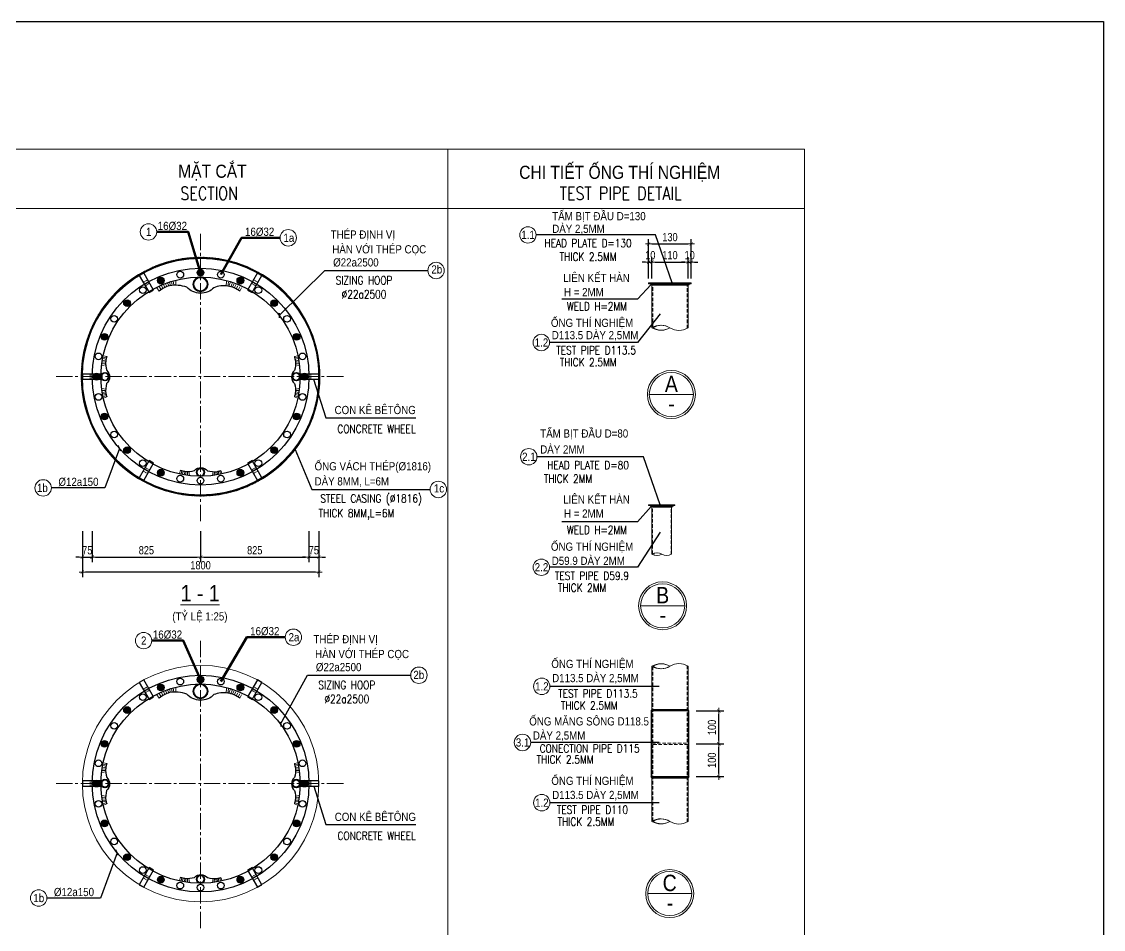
# Model space of a CAD drawing. Header units: millimetres. Extents: x -2123450 to -961021, y -260876 to 649159.
# Drawn here: x -1621413 to -1571995, y 365548 to 407010 of the extents above; entities that cross this region are included whole.
import ezdxf
from ezdxf.enums import TextEntityAlignment as Align

# ---------------------------------------------------------------- set-up
doc = ezdxf.new("R2010")
doc.units = ezdxf.units.MM
doc.header["$LTSCALE"] = 1000
doc.header["$MEASUREMENT"] = 0
doc.header["$PDMODE"] = 66
for name, pattern in [('CENTER2', [1.125, 0.75, -0.125, 0.125, -0.125]), ('HIDDEN', [0.375, 0.25, -0.125]), ('HIDDEN2', [4.7625, 3.175, -1.5875])]:
    doc.linetypes.add(name, pattern=pattern)
doc.layers.get('0').update_dxf_attribs({"linetype": 'CONTINUOUS'})
doc.layers.get('DEFPOINTS').update_dxf_attribs({"linetype": 'CONTINUOUS'})
for name, color, linetype in [('03BORER', 3, 'CONTINUOUS'), ('05STEEL', 4, 'CONTINUOUS'), ('TEXT', 7, 'CONTINUOUS')]:
    doc.layers.add(name, color=color, linetype=linetype)
for name, color, linetype, lineweight in [('NDC_S_AXIS', 5, 'CENTER2', 15), ('NDC_S_BREAK-LINE', 1, 'CONTINUOUS', 15), ('NDC_S_CONTINUOUS', 3, 'CONTINUOUS', 20), ('NDC_S_DIM', 1, 'CONTINUOUS', 9), ('NDC_S_FOUNDATION NAME', 7, 'CONTINUOUS', 20), ('NDC_S_HATCH MATERIAL', 8, 'CONTINUOUS', 13), ('NDC_S_HIDDEN', 9, 'HIDDEN2', 20), ('NDC_S_LEADER', 1, 'CONTINUOUS', 9), ('NDC_S_REBAR', 4, 'CONTINUOUS', 35), ('NDC_S_REBAR NO.', 7, 'CONTINUOUS', 20), ('NDC_S_REBAR NO. BOX', 1, 'CONTINUOUS', 9), ('NDC_S_REBAR SECTION', 6, 'CONTINUOUS', 25), ('NDC_S_STIRRUP', 2, 'CONTINUOUS', 25), ('NDC_S_VN TITLE', 6, 'CONTINUOUS', 9)]:
    doc.layers.add(name, color=color, linetype=linetype, lineweight=lineweight)
doc.styles.add('NDC_ARIAL', font='arial.ttf', dxfattribs={"width": 0.8})
doc.styles.get("Standard").update_dxf_attribs({"font": 'romans.shx', "bigfont": 'vns.shx'})
doc.dimstyles.new('NDC_1-100', dxfattribs={"dimscale": 100, "dimtxt": 2.2, "dimasz": 1, "dimexe": 1.5, "dimexo": 2, "dimgap": 0.8, "dimtad": 1, "dimdec": 0, "dimdsep": 46, "dimtxsty": 'NDC_ARIAL', "dimblk": 'DIMMARK', "dimcen": 49999.938995, "dimdle": 1.5, "dimclrd": 1, "dimclre": 1, "dimclrt": 3, "dimadec": 0, "dimazin": 0, "dimtfac": 1, "dimtdec": 0, "dimtix": 1, "dimtmove": 2, "dimatfit": 3, "dimfxl": 1, "dimarcsym": 0})
doc.dimstyles.new('NDC_1-150(10)', dxfattribs={"dimscale": 150, "dimtxt": 2.5, "dimasz": 1, "dimexe": 1.5, "dimexo": 0, "dimgap": 0.8, "dimtad": 1, "dimdec": 0, "dimlfac": 0.066667, "dimdsep": 46, "dimtxsty": 'NDC_ARIAL', "dimblk": 'DIMMARK', "dimcen": 49999.938995, "dimdle": 1.5, "dimclrd": 1, "dimclre": 1, "dimclrt": 3, "dimadec": 0, "dimazin": 0, "dimtfac": 1, "dimtdec": 0, "dimtix": 1, "dimtmove": 2, "dimatfit": 3, "dimfxl": 1, "dimarcsym": 0})
doc.dimstyles.new('NDC_1-150(25)', dxfattribs={"dimscale": 150, "dimtxt": 2.5, "dimasz": 1, "dimexe": 1.5, "dimexo": 0, "dimgap": 0.8, "dimtad": 1, "dimdec": 0, "dimlfac": 0.166667, "dimdsep": 46, "dimtxsty": 'NDC_ARIAL', "dimblk": 'DIMMARK', "dimcen": 49999.938995, "dimdle": 1.5, "dimclrd": 1, "dimclre": 1, "dimclrt": 3, "dimadec": 0, "dimazin": 0, "dimtfac": 1, "dimtdec": 0, "dimtix": 1, "dimtmove": 2, "dimatfit": 3, "dimfxl": 1, "dimarcsym": 0})

# ---------------------------------------------------------------- blocks, each defined once
blk = doc.blocks.new('*U155')
at = {"layer": 'NDC_S_CONTINUOUS'}
blk.add_circle((0, 0), 5400, dxfattribs=at)
at = {"layer": 'NDC_S_STIRRUP'}
for radius in [4950, 4550]:
    blk.add_circle((0, 0), radius, dxfattribs=at)
blk = doc.blocks.new('DIMMARK')
at = {"layer": 'NDC_S_DIM', "color": 1}
blk.add_line((-1.5, 0), (1, 0), dxfattribs=at)
at = {"layer": 'NDC_S_DIM', "color": 2, "const_width": 0.15}
blk.add_lwpolyline([(-0.5, -0.5), (0.5, 0.5)], dxfattribs=at)
blk = doc.blocks.new('*D1463')
at = {"layer": 'DEFPOINTS', "color": 0, "transparency": 16777216}
for p in [(-1618639, 383735), (-1607839, 383735), (-1618639, 381865)]:
    blk.add_point(p, dxfattribs=at)
at = {"layer": 'NDC_S_DIM', "color": 1, "lineweight": -2, "transparency": 16777216}
for p, q in [((-1618639, 383735), (-1618639, 381640)), ((-1607839, 383735), (-1607839, 381640)), ((-1607989, 381865), (-1618489, 381865))]:
    blk.add_line(p, q, dxfattribs=at)
at = {"layer": 'NDC_S_DIM', "color": 1, "lineweight": -2, "transparency": 16777216, "xscale": 150, "yscale": 150, "zscale": 150, "rotation": 180}
blk.add_blockref('DIMMARK', (-1618639, 381865), dxfattribs=at)
at = {"layer": 'NDC_S_DIM', "color": 1, "lineweight": -2, "transparency": 16777216, "xscale": 150, "yscale": 150, "zscale": 150}
blk.add_blockref('DIMMARK', (-1607839, 381865), dxfattribs=at)
at = {"layer": 'NDC_S_DIM', "color": 3, "transparency": 16777216, "insert": (-1613239, 382176), "char_height": 375, "attachment_point": 5, "style": 'NDC_ARIAL'}
blk.add_mtext('1800', dxfattribs=at)
blk = doc.blocks.new('*D1464')
at = {"layer": 'DEFPOINTS', "color": 0, "transparency": 16777216}
for p in [(-1618639, 383735), (-1618189, 383735), (-1618189, 382551)]:
    blk.add_point(p, dxfattribs=at)
at = {"layer": 'NDC_S_DIM', "color": 1, "lineweight": -2, "transparency": 16777216}
for p, q in [((-1618639, 383735), (-1618639, 382326)), ((-1618189, 383735), (-1618189, 382326)), ((-1618789, 382551), (-1618939, 382551)), ((-1618639, 382551), (-1618189, 382551)), ((-1618039, 382551), (-1617889, 382551))]:
    blk.add_line(p, q, dxfattribs=at)
at = {"layer": 'NDC_S_DIM', "color": 1, "lineweight": -2, "transparency": 16777216, "xscale": 150, "yscale": 150, "zscale": 150}
blk.add_blockref('DIMMARK', (-1618639, 382551), dxfattribs=at)
at = {"layer": 'NDC_S_DIM', "color": 1, "lineweight": -2, "transparency": 16777216, "xscale": 150, "yscale": 150, "zscale": 150, "rotation": 180}
blk.add_blockref('DIMMARK', (-1618189, 382551), dxfattribs=at)
at = {"layer": 'NDC_S_DIM', "color": 3, "transparency": 16777216, "insert": (-1618414, 382862), "char_height": 375, "attachment_point": 5, "style": 'NDC_ARIAL'}
blk.add_mtext('75', dxfattribs=at)
blk = doc.blocks.new('*D1465')
at = {"layer": 'DEFPOINTS', "color": 0, "transparency": 16777216}
for p in [(-1618189, 383735), (-1613239, 383735), (-1613239, 382551)]:
    blk.add_point(p, dxfattribs=at)
at = {"layer": 'NDC_S_DIM', "color": 1, "lineweight": -2, "transparency": 16777216}
for p, q in [((-1618189, 383735), (-1618189, 382326)), ((-1613239, 383735), (-1613239, 382326)), ((-1618039, 382551), (-1613389, 382551))]:
    blk.add_line(p, q, dxfattribs=at)
at = {"layer": 'NDC_S_DIM', "color": 1, "lineweight": -2, "transparency": 16777216, "xscale": 150, "yscale": 150, "zscale": 150, "rotation": 180}
blk.add_blockref('DIMMARK', (-1618189, 382551), dxfattribs=at)
at = {"layer": 'NDC_S_DIM', "color": 1, "lineweight": -2, "transparency": 16777216, "xscale": 150, "yscale": 150, "zscale": 150}
blk.add_blockref('DIMMARK', (-1613239, 382551), dxfattribs=at)
at = {"layer": 'NDC_S_DIM', "color": 3, "transparency": 16777216, "insert": (-1615714, 382863), "char_height": 375, "attachment_point": 5, "style": 'NDC_ARIAL'}
blk.add_mtext('825', dxfattribs=at)
blk = doc.blocks.new('*D1466')
at = {"layer": 'DEFPOINTS', "color": 0, "transparency": 16777216}
for p in [(-1613239, 383735), (-1608289, 383735), (-1608289, 382551)]:
    blk.add_point(p, dxfattribs=at)
at = {"layer": 'NDC_S_DIM', "color": 1, "lineweight": -2, "transparency": 16777216}
for p, q in [((-1613239, 383735), (-1613239, 382326)), ((-1608289, 383735), (-1608289, 382326)), ((-1613089, 382551), (-1608439, 382551))]:
    blk.add_line(p, q, dxfattribs=at)
at = {"layer": 'NDC_S_DIM', "color": 1, "lineweight": -2, "transparency": 16777216, "xscale": 150, "yscale": 150, "zscale": 150, "rotation": 180}
blk.add_blockref('DIMMARK', (-1613239, 382551), dxfattribs=at)
at = {"layer": 'NDC_S_DIM', "color": 1, "lineweight": -2, "transparency": 16777216, "xscale": 150, "yscale": 150, "zscale": 150}
blk.add_blockref('DIMMARK', (-1608289, 382551), dxfattribs=at)
at = {"layer": 'NDC_S_DIM', "color": 3, "transparency": 16777216, "insert": (-1610764, 382863), "char_height": 375, "attachment_point": 5, "style": 'NDC_ARIAL'}
blk.add_mtext('825', dxfattribs=at)
blk = doc.blocks.new('*D1467')
at = {"layer": 'DEFPOINTS', "color": 0, "transparency": 16777216}
for p in [(-1608289, 383735), (-1607839, 383735), (-1607839, 382551)]:
    blk.add_point(p, dxfattribs=at)
at = {"layer": 'NDC_S_DIM', "color": 1, "lineweight": -2, "transparency": 16777216}
for p, q in [((-1608289, 383735), (-1608289, 382326)), ((-1607839, 383735), (-1607839, 382326)), ((-1608439, 382551), (-1608589, 382551)), ((-1608289, 382551), (-1607839, 382551)), ((-1607689, 382551), (-1607539, 382551))]:
    blk.add_line(p, q, dxfattribs=at)
at = {"layer": 'NDC_S_DIM', "color": 1, "lineweight": -2, "transparency": 16777216, "xscale": 150, "yscale": 150, "zscale": 150}
blk.add_blockref('DIMMARK', (-1608289, 382551), dxfattribs=at)
at = {"layer": 'NDC_S_DIM', "color": 1, "lineweight": -2, "transparency": 16777216, "xscale": 150, "yscale": 150, "zscale": 150, "rotation": 180}
blk.add_blockref('DIMMARK', (-1607839, 382551), dxfattribs=at)
at = {"layer": 'NDC_S_DIM', "color": 3, "transparency": 16777216, "insert": (-1608064, 382862), "char_height": 375, "attachment_point": 5, "style": 'NDC_ARIAL'}
blk.add_mtext('75', dxfattribs=at)
blk = doc.blocks.new('MC7')
at = {"layer": '03BORER'}
blk.add_lwpolyline([(-277807, 378710), (-275557, 378710), (-275557, 379310), (-277807, 379310)], close=True, dxfattribs=at)
at = {"layer": 'NDC_S_HATCH MATERIAL', "linetype": 'HIDDEN', "ltscale": 0.5}
for p, q in [((-276907, 378710), (-276907, 379310)), ((-276457, 378710), (-276457, 379310))]:
    blk.add_line(p, q, dxfattribs=at)
blk = doc.blocks.new('*U122')
at = {"layer": 'NDC_S_DIM', "xscale": 0.4, "yscale": 0.4, "zscale": 0.4}
blk.add_blockref('MC7', (110673, -151604), dxfattribs=at)
blk = doc.blocks.new('*U1417')
at = {"color": 0, "linetype": 'ByBlock', "lineweight": -2, "transparency": 16777216}
blk.add_blockref('*U122', (0, 0), dxfattribs=at)
blk = doc.blocks.new('*U1418')
at = {"layer": '03BORER', "color": 0, "linetype": 'ByBlock', "lineweight": -2, "transparency": 16777216}
for p, rotation in [((-1445695, 395081), 299.9999999999999), ((-1440745, 395081), 240), ((-1438270, 390794), 180), ((-1445695, 386507), 59.99999999999999), ((-1440745, 386507), 120)]:
    blk.add_blockref('*U1417', p, dxfattribs=dict(at, rotation=rotation))
blk.add_blockref('*U1417', (-1448170, 390794), dxfattribs=at)
blk = doc.blocks.new('*U1413')
at = {"color": 0, "linetype": 'ByBlock', "lineweight": -2, "transparency": 16777216}
blk.add_blockref('*U122', (0, 0), dxfattribs=at)
blk = doc.blocks.new('*U1414')
at = {"layer": '03BORER', "color": 0, "linetype": 'ByBlock', "lineweight": -2, "transparency": 16777216}
for p, rotation in [((-1445695, 376493), 299.9999999999999), ((-1440745, 376493), 239.9999999999999), ((-1438270, 372206), 180), ((-1445695, 367919), 59.99999999999999), ((-1440745, 367919), 120)]:
    blk.add_blockref('*U1413', p, dxfattribs=dict(at, rotation=rotation))
blk.add_blockref('*U1413', (-1448170, 372206), dxfattribs=at)
blk = doc.blocks.new('*U129')
at = {"layer": 'NDC_S_REBAR SECTION'}
blk.add_circle((0, 0), 153, dxfattribs=at)
blk = doc.blocks.new('*U1415')
at = {"color": 0, "linetype": 'ByBlock', "lineweight": -2, "transparency": 16777216, "rotation": 89.9999999999999}
blk.add_blockref('*U129', (0, 0), dxfattribs=at)
blk = doc.blocks.new('*U1416')
at = {"layer": '03BORER', "color": 0, "linetype": 'ByBlock', "lineweight": -2, "transparency": 16777216}
blk.add_blockref('*U1415', (-1443220, 376956), dxfattribs=at)
for p, rotation in [((-1445038, 376594), 22.5), ((-1444147, 376865), 11.25000000000001), ((-1442293, 376865), 348.75), ((-1441402, 376594), 337.4999999999999), ((-1445859, 376155), 33.75), ((-1440581, 376155), 326.25), ((-1446579, 375565), 45.00000000000001), ((-1439861, 375565), 315), ((-1447169, 374845), 56.25000000000001), ((-1439270, 374845), 303.75), ((-1447608, 374024), 67.5), ((-1438831, 374024), 292.4999999999999), ((-1447879, 373133), 78.74999999999999), ((-1438561, 373133), 281.25), ((-1447970, 372206), 90), ((-1438470, 372206), 270), ((-1447879, 371279), 101.25), ((-1438561, 371279), 258.75), ((-1447608, 370388), 112.5), ((-1438831, 370388), 247.5), ((-1447169, 369567), 123.75), ((-1439270, 369567), 236.2499999999999), ((-1446579, 368847), 135), ((-1439861, 368847), 225), ((-1445859, 368256), 146.25), ((-1440581, 368256), 213.75), ((-1445038, 367817), 157.5), ((-1444147, 367547), 168.75), ((-1442293, 367547), 191.25), ((-1441402, 367817), 202.4999999999999), ((-1443220, 367456), 180)]:
    blk.add_blockref('*U1415', p, dxfattribs=dict(at, rotation=rotation))
blk = doc.blocks.new('21231')
at = {"layer": 'NDC_S_REBAR SECTION'}
h = blk.add_hatch(color=256, dxfattribs=at)
h.dxf.hatch_style = 1
edge = h.paths.add_edge_path()
edge.add_arc((-522, -406), 153, 0, 360)
blk.add_circle((-522, -406), 153, dxfattribs=at)
blk = doc.blocks.new('*U128')
at = {"color": 1}
blk.add_blockref('21231', (522, 406), dxfattribs=at)
blk = doc.blocks.new('*U1411')
at = {"color": 0, "linetype": 'ByBlock', "lineweight": -2, "transparency": 16777216, "rotation": 180}
blk.add_blockref('*U128', (0, 0), dxfattribs=at)
blk = doc.blocks.new('*U1412')
at = {"layer": '03BORER', "color": 0, "linetype": 'ByBlock', "lineweight": -2, "transparency": 16777216}
blk.add_blockref('*U1411', (-1443220, 376956), dxfattribs=at)
for p, rotation in [((-1445038, 376594), 22.5), ((-1441402, 376594), 337.4999999999999), ((-1446579, 375565), 45.00000000000001), ((-1439861, 375565), 315), ((-1447608, 374024), 67.5), ((-1438831, 374024), 292.4999999999999), ((-1447970, 372206), 90), ((-1438470, 372206), 270), ((-1447608, 370388), 112.5), ((-1438831, 370388), 247.5), ((-1446579, 368847), 135), ((-1439861, 368847), 225), ((-1445038, 367817), 157.5), ((-1441402, 367817), 202.4999999999999), ((-1443220, 367456), 180)]:
    blk.add_blockref('*U1411', p, dxfattribs=dict(at, rotation=rotation))
blk = doc.blocks.new('*U1406')
at = {"color": 0, "linetype": 'ByBlock', "lineweight": -2, "transparency": 16777216, "rotation": 89.9999999999999}
blk.add_blockref('*U129', (0, 0), dxfattribs=at)
blk = doc.blocks.new('*U1407')
at = {"layer": '03BORER', "color": 0, "linetype": 'ByBlock', "lineweight": -2, "transparency": 16777216}
blk.add_blockref('*U1406', (-1443220, 376956), dxfattribs=at)
for p, rotation in [((-1445038, 376594), 22.5), ((-1444147, 376865), 11.25000000000001), ((-1442293, 376865), 348.75), ((-1441402, 376594), 337.4999999999999), ((-1445859, 376155), 33.75), ((-1440581, 376155), 326.25), ((-1446579, 375565), 45.00000000000001), ((-1439861, 375565), 315), ((-1447169, 374845), 56.25000000000001), ((-1439270, 374845), 303.75), ((-1447608, 374024), 67.5), ((-1438831, 374024), 292.4999999999999), ((-1447879, 373133), 78.74999999999999), ((-1438561, 373133), 281.25), ((-1447970, 372206), 90), ((-1438470, 372206), 270), ((-1447879, 371279), 101.25), ((-1438561, 371279), 258.75), ((-1447608, 370388), 112.5), ((-1438831, 370388), 247.5), ((-1447169, 369567), 123.75), ((-1439270, 369567), 236.2499999999999), ((-1446579, 368847), 135), ((-1439861, 368847), 225), ((-1445859, 368256), 146.25), ((-1440581, 368256), 213.75), ((-1445038, 367817), 157.5), ((-1444147, 367547), 168.75), ((-1442293, 367547), 191.25), ((-1441402, 367817), 202.4999999999999), ((-1443220, 367456), 180)]:
    blk.add_blockref('*U1406', p, dxfattribs=dict(at, rotation=rotation))
blk = doc.blocks.new('*U1404')
at = {"color": 0, "linetype": 'ByBlock', "lineweight": -2, "transparency": 16777216, "rotation": 180}
blk.add_blockref('*U128', (0, 0), dxfattribs=at)
blk = doc.blocks.new('*U1405')
at = {"layer": '03BORER', "color": 0, "linetype": 'ByBlock', "lineweight": -2, "transparency": 16777216}
blk.add_blockref('*U1404', (-1443220, 376956), dxfattribs=at)
for p, rotation in [((-1445038, 376594), 22.5), ((-1441402, 376594), 337.4999999999999), ((-1446579, 375565), 45.00000000000001), ((-1439861, 375565), 315), ((-1447608, 374024), 67.5), ((-1438831, 374024), 292.4999999999999), ((-1447970, 372206), 90), ((-1438470, 372206), 270), ((-1447608, 370388), 112.5), ((-1438831, 370388), 247.5), ((-1446579, 368847), 135), ((-1439861, 368847), 225), ((-1445038, 367817), 157.5), ((-1441402, 367817), 202.4999999999999), ((-1443220, 367456), 180)]:
    blk.add_blockref('*U1404', p, dxfattribs=dict(at, rotation=rotation))
blk = doc.blocks.new('ưeqwewe')
at = {"layer": '05STEEL', "color": 4}
blk.add_lwpolyline([(-1487886, 328815, 0.123663), (-1487656, 329371, 0.128024), (-1487741, 330000, -0.427682), (-1487741, 331236, 0.132008), (-1487681, 332031, 0.107548), (-1487939, 332493, 0.020618)], format="xyb", dxfattribs=at)
at = {"layer": 'NDC_S_HATCH MATERIAL'}
for p, q in [((-1487939, 332493), (-1487786, 332607)), ((-1487876, 332415), (-1487730, 332504)), ((-1487819, 332333), (-1487678, 332403)), ((-1487769, 332246), (-1487633, 332308)), ((-1487726, 332154), (-1487593, 332217)), ((-1487693, 332068), (-1487554, 332124)), ((-1487674, 331991), (-1487518, 332029)), ((-1487664, 331916), (-1487489, 331949)), ((-1487657, 331833), (-1487462, 331869)), ((-1487654, 331745), (-1487426, 331751)), ((-1487710, 329148), (-1487564, 329088)), ((-1487685, 329232), (-1487531, 329173)), ((-1487665, 329316), (-1487499, 329257)), ((-1487656, 329371), (-1487472, 329337)), ((-1487650, 329436), (-1487444, 329424)), ((-1487886, 328815), (-1487729, 328733)), ((-1487831, 328896), (-1487683, 328823)), ((-1487784, 328977), (-1487641, 328910)), ((-1487741, 329068), (-1487599, 329006))]:
    blk.add_line(p, q, dxfattribs=at)
at = {"layer": 'NDC_S_REBAR'}
for radius in [330, 315]:
    blk.add_circle((-1487594, 330618), radius, dxfattribs=at)
blk = doc.blocks.new('HAN DAI')
at = {"layer": '05STEEL', "color": 4}
blk.add_lwpolyline([(-307567, 288279, 0.02201), (-307612, 288076, 0.102878), (-307569, 287644, -0.455013), (-307575, 287047, 0.096416), (-307610, 286589, -0.01258), (-307567, 286440, 0.020618)], format="xyb", dxfattribs=at)
at = {"layer": 'NDC_S_HATCH MATERIAL'}
for p, q in [((-307612, 288073), (-307762, 288110)), ((-307597, 288152), (-307747, 288189)), ((-307583, 288217), (-307732, 288254)), ((-307567, 288279), (-307718, 288316)), ((-307616, 287903), (-307800, 287868)), ((-307618, 287953), (-307788, 287955)), ((-307617, 288015), (-307775, 288042)), ((-307616, 286791), (-307797, 286822)), ((-307618, 286730), (-307784, 286735)), ((-307616, 286670), (-307768, 286643)), ((-307612, 286608), (-307759, 286591)), ((-307598, 286552), (-307745, 286521)), ((-307579, 286488), (-307730, 286453)), ((-307567, 286440), (-307710, 286372))]:
    blk.add_line(p, q, dxfattribs=at)
blk = doc.blocks.new('qưeqeqew')
at = {"layer": 'NDC_S_REBAR'}
for radius in [180, 168]:
    blk.add_circle((180, 0), radius, dxfattribs=at)
at = {"layer": 'NDC_S_DIM'}
blk.add_blockref('HAN DAI', (307832, -287360), dxfattribs=at)
blk = doc.blocks.new('*U1561')
at = {"layer": 'NDC_S_HATCH MATERIAL'}
blk.add_line((0, 42), (0, -42), dxfattribs=at)
blk = doc.blocks.new('*U1562')
at = {"layer": 'NDC_S_HATCH MATERIAL', "color": 0, "linetype": 'ByBlock', "lineweight": -2, "transparency": 16777216}
for p in [(0, 0), (40, 0), (80, 0), (120, 0), (160, 0), (200, 0), (240, 0), (280, 0), (320, 0), (360, 0), (400, 0), (440, 0), (480, 0), (520, 0), (560, 0), (600, 0), (640, 0), (680, 0), (720, 0), (760, 0), (800, 0), (840, 0), (880, 0), (920, 0), (960, 0), (1000, 0), (1040, 0), (1080, 0), (1120, 0), (1160, 0), (1200, 0), (1240, 0), (1280, 0), (1320, 0), (1360, 0), (1400, 0), (1440, 0), (1480, 0)]:
    blk.add_blockref('*U1561', p, dxfattribs=at)
blk = doc.blocks.new('*D1577')
at = {"layer": 'DEFPOINTS', "color": 0, "transparency": 16777216}
for p in [(-1592619, 396030), (-1592769, 395282), (-1592619, 395282)]:
    blk.add_point(p, dxfattribs=at)
at = {"layer": 'NDC_S_DIM', "color": 1, "lineweight": -2, "transparency": 16777216}
for p, q in [((-1592919, 396030), (-1593069, 396030)), ((-1592769, 395282), (-1592769, 396255)), ((-1592769, 396030), (-1592619, 396030)), ((-1592619, 395282), (-1592619, 396255)), ((-1592469, 396030), (-1592319, 396030))]:
    blk.add_line(p, q, dxfattribs=at)
at = {"layer": 'NDC_S_DIM', "color": 1, "lineweight": -2, "transparency": 16777216, "xscale": 150, "yscale": 150, "zscale": 150}
blk.add_blockref('DIMMARK', (-1592769, 396030), dxfattribs=at)
at = {"layer": 'NDC_S_DIM', "color": 1, "lineweight": -2, "transparency": 16777216, "xscale": 150, "yscale": 150, "zscale": 150, "rotation": 180}
blk.add_blockref('DIMMARK', (-1592619, 396030), dxfattribs=at)
at = {"layer": 'NDC_S_DIM', "color": 3, "transparency": 16777216, "insert": (-1592694, 396341), "char_height": 375, "attachment_point": 5, "style": 'NDC_ARIAL'}
blk.add_mtext('10', dxfattribs=at)
blk = doc.blocks.new('*D1578')
at = {"layer": 'DEFPOINTS', "color": 0, "transparency": 16777216}
for p in [(-1590969, 396030), (-1592619, 395282), (-1590969, 395282)]:
    blk.add_point(p, dxfattribs=at)
at = {"layer": 'NDC_S_DIM', "color": 1, "lineweight": -2, "transparency": 16777216}
for p, q in [((-1592619, 395282), (-1592619, 396255)), ((-1592469, 396030), (-1591119, 396030)), ((-1590969, 395282), (-1590969, 396255))]:
    blk.add_line(p, q, dxfattribs=at)
at = {"layer": 'NDC_S_DIM', "color": 1, "lineweight": -2, "transparency": 16777216, "xscale": 150, "yscale": 150, "zscale": 150, "rotation": 180}
blk.add_blockref('DIMMARK', (-1592619, 396030), dxfattribs=at)
at = {"layer": 'NDC_S_DIM', "color": 1, "lineweight": -2, "transparency": 16777216, "xscale": 150, "yscale": 150, "zscale": 150}
blk.add_blockref('DIMMARK', (-1590969, 396030), dxfattribs=at)
at = {"layer": 'NDC_S_DIM', "color": 3, "transparency": 16777216, "insert": (-1591794, 396341), "char_height": 375, "attachment_point": 5, "style": 'NDC_ARIAL'}
blk.add_mtext('110', dxfattribs=at)
blk = doc.blocks.new('*D1579')
at = {"layer": 'DEFPOINTS', "color": 0, "transparency": 16777216}
for p in [(-1590819, 396030), (-1590969, 395282), (-1590819, 395282)]:
    blk.add_point(p, dxfattribs=at)
at = {"layer": 'NDC_S_DIM', "color": 1, "lineweight": -2, "transparency": 16777216}
for p, q in [((-1591119, 396030), (-1591269, 396030)), ((-1590969, 395282), (-1590969, 396255)), ((-1590969, 396030), (-1590819, 396030)), ((-1590819, 395282), (-1590819, 396255)), ((-1590669, 396030), (-1590519, 396030))]:
    blk.add_line(p, q, dxfattribs=at)
at = {"layer": 'NDC_S_DIM', "color": 1, "lineweight": -2, "transparency": 16777216, "xscale": 150, "yscale": 150, "zscale": 150}
blk.add_blockref('DIMMARK', (-1590969, 396030), dxfattribs=at)
at = {"layer": 'NDC_S_DIM', "color": 1, "lineweight": -2, "transparency": 16777216, "xscale": 150, "yscale": 150, "zscale": 150, "rotation": 180}
blk.add_blockref('DIMMARK', (-1590819, 396030), dxfattribs=at)
at = {"layer": 'NDC_S_DIM', "color": 3, "transparency": 16777216, "insert": (-1590894, 396341), "char_height": 375, "attachment_point": 5, "style": 'NDC_ARIAL'}
blk.add_mtext('10', dxfattribs=at)
blk = doc.blocks.new('*D1580')
at = {"layer": 'DEFPOINTS', "color": 0, "transparency": 16777216}
for p in [(-1590819, 396854), (-1592769, 395282), (-1590819, 395282)]:
    blk.add_point(p, dxfattribs=at)
at = {"layer": 'NDC_S_DIM', "color": 1, "lineweight": -2, "transparency": 16777216}
for p, q in [((-1592769, 395282), (-1592769, 397079)), ((-1592619, 396854), (-1590969, 396854)), ((-1590819, 395282), (-1590819, 397079))]:
    blk.add_line(p, q, dxfattribs=at)
at = {"layer": 'NDC_S_DIM', "color": 1, "lineweight": -2, "transparency": 16777216, "xscale": 150, "yscale": 150, "zscale": 150, "rotation": 180}
blk.add_blockref('DIMMARK', (-1592769, 396854), dxfattribs=at)
at = {"layer": 'NDC_S_DIM', "color": 1, "lineweight": -2, "transparency": 16777216, "xscale": 150, "yscale": 150, "zscale": 150}
blk.add_blockref('DIMMARK', (-1590819, 396854), dxfattribs=at)
at = {"layer": 'NDC_S_DIM', "color": 3, "transparency": 16777216, "insert": (-1591794, 397166), "char_height": 375, "attachment_point": 5, "style": 'NDC_ARIAL'}
blk.add_mtext('130', dxfattribs=at)
blk = doc.blocks.new('*U1564')
at = {"layer": 'NDC_S_HATCH MATERIAL'}
blk.add_line((0, 42), (0, -42), dxfattribs=at)
blk = doc.blocks.new('*U1563')
at = {"layer": 'NDC_S_HATCH MATERIAL', "color": 0, "linetype": 'ByBlock', "lineweight": -2, "transparency": 16777216}
for p in [(0, 0), (40, 0), (80, 0), (120, 0), (160, 0), (200, 0), (240, 0), (280, 0), (320, 0), (360, 0), (400, 0), (440, 0), (480, 0), (520, 0), (560, 0), (600, 0), (640, 0), (680, 0), (720, 0), (760, 0), (800, 0)]:
    blk.add_blockref('*U1564', p, dxfattribs=at)
blk = doc.blocks.new('*U1566')
at = {"layer": 'NDC_S_HATCH MATERIAL'}
blk.add_line((0, 42), (0, -42), dxfattribs=at)
blk = doc.blocks.new('*U1565')
at = {"layer": 'NDC_S_HATCH MATERIAL', "color": 0, "linetype": 'ByBlock', "lineweight": -2, "transparency": 16777216}
for p in [(0, 0), (40, 0), (80, 0), (120, 0), (160, 0), (200, 0), (240, 0), (280, 0), (320, 0), (360, 0), (400, 0), (440, 0), (480, 0), (520, 0), (560, 0), (600, 0), (640, 0), (680, 0), (720, 0), (760, 0), (800, 0), (840, 0), (880, 0), (920, 0), (960, 0), (1000, 0), (1040, 0), (1080, 0), (1120, 0), (1160, 0), (1200, 0), (1240, 0), (1280, 0), (1320, 0), (1360, 0), (1400, 0), (1440, 0), (1480, 0)]:
    blk.add_blockref('*U1566', p, dxfattribs=at)
blk = doc.blocks.new('*U1568')
at = {"layer": 'NDC_S_HATCH MATERIAL'}
blk.add_line((0, 42), (0, -42), dxfattribs=at)
blk = doc.blocks.new('*U1567')
at = {"layer": 'NDC_S_HATCH MATERIAL', "color": 0, "linetype": 'ByBlock', "lineweight": -2, "transparency": 16777216}
for p in [(0, 0), (40, 0), (80, 0), (120, 0), (160, 0), (200, 0), (240, 0), (280, 0), (320, 0), (360, 0), (400, 0), (440, 0), (480, 0), (520, 0), (560, 0), (600, 0), (640, 0), (680, 0), (720, 0), (760, 0), (800, 0), (840, 0), (880, 0), (920, 0), (960, 0), (1000, 0), (1040, 0), (1080, 0), (1120, 0), (1160, 0), (1200, 0), (1240, 0), (1280, 0), (1320, 0), (1360, 0), (1400, 0), (1440, 0), (1480, 0)]:
    blk.add_blockref('*U1568', p, dxfattribs=at)
blk = doc.blocks.new('*D1581')
at = {"layer": 'DEFPOINTS', "color": 0, "transparency": 16777216}
for p in [(-1590604, 374023), (-1589563, 374023), (-1590604, 372523)]:
    blk.add_point(p, dxfattribs=at)
at = {"layer": 'NDC_S_DIM', "color": 1, "lineweight": -2, "transparency": 16777216}
for p, q in [((-1590604, 374023), (-1589338, 374023)), ((-1589563, 372673), (-1589563, 373873)), ((-1590604, 372523), (-1589338, 372523))]:
    blk.add_line(p, q, dxfattribs=at)
at = {"layer": 'NDC_S_DIM', "color": 1, "lineweight": -2, "transparency": 16777216, "xscale": 150, "yscale": 150, "zscale": 150}
for p, rotation in [((-1589563, 374023), 90), ((-1589563, 372523), 270)]:
    blk.add_blockref('DIMMARK', p, dxfattribs=dict(at, rotation=rotation))
at = {"layer": 'NDC_S_DIM', "color": 3, "transparency": 16777216, "insert": (-1589875, 373273), "char_height": 375, "attachment_point": 5, "rotation": 90, "style": 'NDC_ARIAL'}
blk.add_mtext('100', dxfattribs=at)
blk = doc.blocks.new('*D1582')
at = {"layer": 'DEFPOINTS', "color": 0, "transparency": 16777216}
for p in [(-1590604, 375523), (-1589563, 375523), (-1590604, 374023)]:
    blk.add_point(p, dxfattribs=at)
at = {"layer": 'NDC_S_DIM', "color": 1, "lineweight": -2, "transparency": 16777216}
for p, q in [((-1590604, 375523), (-1589338, 375523)), ((-1589563, 374173), (-1589563, 375373)), ((-1590604, 374023), (-1589338, 374023))]:
    blk.add_line(p, q, dxfattribs=at)
at = {"layer": 'NDC_S_DIM', "color": 1, "lineweight": -2, "transparency": 16777216, "xscale": 150, "yscale": 150, "zscale": 150}
for p, rotation in [((-1589563, 375523), 90), ((-1589563, 374023), 270)]:
    blk.add_blockref('DIMMARK', p, dxfattribs=dict(at, rotation=rotation))
at = {"layer": 'NDC_S_DIM', "color": 3, "transparency": 16777216, "insert": (-1589875, 374773), "char_height": 375, "attachment_point": 5, "rotation": 90, "style": 'NDC_ARIAL'}
blk.add_mtext('100', dxfattribs=at)

msp = doc.modelspace()

# ---------------------------------------------------------------- hatches: boundary and pattern name
at = {"layer": 'NDC_S_HATCH MATERIAL'}
h = msp.add_hatch(dxfattribs=at)
h.set_pattern_fill('ANSI31', color=256, scale=180)
h.set_pattern_definition([(45, (-161323.905, 39204.464), (-15.90990258, 15.90990258), [])])
edge = h.paths.add_edge_path(flags=17)
edge.add_arc((-1613239.05, 390793.77), 5400, 0, 360)
edge = h.paths.add_edge_path()
edge.add_arc((-1613239.05, 390793.77), 5454, 0, 360)
for points in [[(-1592619.38, 394980.61, -0.41421356), (-1592674.38, 395035.61), (-1592619.38, 395035.61)], [(-1590969.38, 394980.61), (-1590969.38, 395035.61), (-1590914.38, 395035.61, -0.41421356)], [(-1592619.38, 384848.06, -0.41421356), (-1592674.38, 384903.06), (-1592619.38, 384903.06)], [(-1591719.38, 384848.06), (-1591719.38, 384903.06), (-1591664.38, 384903.06, -0.41421356)], [(-1592619.38, 375560.24), (-1592619.38, 375522.74), (-1592656.88, 375522.74, -0.41421356)], [(-1590969.38, 375560.24), (-1590969.38, 375522.74), (-1590931.88, 375522.74, 0.41421356)], [(-1592619.38, 372485.24), (-1592619.38, 372522.74), (-1592656.88, 372522.74, 0.41421356)], [(-1590969.38, 372485.24), (-1590969.38, 372522.74), (-1590931.88, 372522.74, -0.41421356)]]:
    msp.add_hatch(color=256, dxfattribs=at).paths.add_polyline_path(points)

# ---------------------------------------------------------------- linework, layer by layer
at = {"layer": 'DEFPOINTS'}
msp.add_lwpolyline([(-1698145.34, 407010.05), (-1571995.34, 407010.05), (-1571995.34, 317910.05), (-1698145.34, 317910.05)], close=True, dxfattribs=at)
at = {"layer": 'NDC_S_AXIS'}
for p, q in [((-1613239.05, 384193.77), (-1613239.05, 397393.77)), ((-1619839.05, 390793.77), (-1606639.05, 390793.77)), ((-1613239.05, 365605.87), (-1613239.05, 378805.87)), ((-1619839.05, 372205.87), (-1606639.05, 372205.87))]:
    msp.add_line(p, q, dxfattribs=at)
at = {"layer": 'NDC_S_BREAK-LINE'}
for points in [[(-1590969.38, 393025.01, -0.28897964), (-1591795.26, 393025.01, 0.28597952), (-1592619.38, 393027.98, 0.57255311)], [(-1592619.38, 393027.98, 0.28237272), (-1591798.52, 393027.05, 0.28237272)], [(-1591795.26, 393025.01, 0.29182309), (-1592564.38, 393027.98)], [(-1592564.38, 393027.98, 0.28883724), (-1591798.52, 393027.05, 0.12984702)], [(-1591719.38, 382686.22, -0.28897964), (-1592169.86, 382686.22, 0.28597952), (-1592619.38, 382687.83, 0.57255311)], [(-1592619.38, 382687.83, 0.28237272), (-1592171.64, 382687.33, 0.28237272)], [(-1592169.86, 382686.22, 0.29182309), (-1592589.38, 382687.83)], [(-1592589.38, 382687.83, 0.28883724), (-1592171.64, 382687.33, 0.12984702)], [(-1590969.38, 377568.24, 0.28897964), (-1591795.26, 377568.24, -0.28597952), (-1592619.38, 377565.27, -0.57255311)], [(-1592619.38, 377565.27, -0.28237272), (-1591798.52, 377566.2, -0.28237272)], [(-1592564.38, 377565.27, -0.28883724), (-1591798.52, 377566.2, -0.12984702)], [(-1591795.26, 377568.24, -0.29182309), (-1592564.38, 377565.27)], [(-1590969.38, 370477.25, -0.28897964), (-1591795.26, 370477.25, 0.28597952), (-1592619.38, 370480.22, 0.57255311)], [(-1592619.38, 370480.22, 0.28237272), (-1591798.52, 370479.28, 0.28237272)], [(-1591795.26, 370477.25, 0.29182309), (-1592564.38, 370480.22)], [(-1592564.38, 370480.22, 0.28883724), (-1591798.52, 370479.28, 0.12984702)]]:
    msp.add_lwpolyline(points, format="xyb", dxfattribs=at)
at = {"layer": 'NDC_S_CONTINUOUS'}
for p, q in [((-1621816.35, 401191.34), (-1585648.12, 401191.34)), ((-1601948.56, 401191.34), (-1601948.56, 321248.39)), ((-1585648.12, 401191.34), (-1585648.12, 321683.91)), ((-1585648.12, 401191.34), (-1585648.12, 321248.39)), ((-1621816.35, 398470.55), (-1585648.12, 398470.55)), ((-1592619.38, 393027.98), (-1592619.38, 395035.61)), ((-1590969.38, 393025.01), (-1590969.38, 395035.61)), ((-1592619.38, 382687.83), (-1592619.38, 384903.06)), ((-1591719.38, 382686.22), (-1591719.38, 384903.06)), ((-1592619.38, 377565.27), (-1592619.38, 374060.24)), ((-1590969.38, 377568.24), (-1590969.38, 374060.24)), ((-1592619.38, 370480.22), (-1592619.38, 373985.24)), ((-1590969.38, 370477.25), (-1590969.38, 373985.24))]:
    msp.add_line(p, q, dxfattribs=at)
for points in [[(-1592769.38, 395073.11), (-1590819.38, 395073.11), (-1590819.38, 395035.61), (-1592769.38, 395035.61)], [(-1592769.38, 384933.06), (-1591569.38, 384933.06), (-1591569.38, 384903.06), (-1592769.38, 384903.06)], [(-1592619.38, 375522.74), (-1592656.88, 375522.74), (-1592656.88, 372522.74), (-1592619.38, 372522.74)], [(-1592619.38, 375522.74), (-1590969.38, 375522.74), (-1590969.38, 372522.74), (-1592619.38, 372522.74)], [(-1590931.88, 375522.74), (-1590969.38, 375522.74), (-1590969.38, 372522.74), (-1590931.88, 372522.74)]]:
    msp.add_lwpolyline(points, close=True, dxfattribs=at)
for radius in [5454, 5400]:
    msp.add_circle((-1613239.05, 390793.77), radius, dxfattribs=at)
at = {"layer": 'NDC_S_HIDDEN', "ltscale": 0.05}
for p, q in [((-1592581.88, 393049.73), (-1592581.88, 395035.61)), ((-1591006.88, 393002.81), (-1591006.88, 395035.61)), ((-1592598.93, 382699.7), (-1592598.93, 384903.06)), ((-1591739.84, 382674.11), (-1591739.84, 384903.06)), ((-1591006.88, 377590.43), (-1591006.88, 374060.24)), ((-1592581.88, 377543.51), (-1592581.88, 374060.24)), ((-1592619.38, 374060.24), (-1590969.38, 374060.24)), ((-1590969.38, 373985.24), (-1592619.38, 373985.24)), ((-1592581.88, 370501.97), (-1592581.88, 373985.24)), ((-1591006.88, 370455.05), (-1591006.88, 373985.24))]:
    msp.add_line(p, q, dxfattribs=at)
at = {"layer": 'NDC_S_LEADER'}
for p, q in [((-1592738.03, 389979.42), (-1590725.56, 389979.42)), ((-1593135.47, 380326.82), (-1591123, 380326.82)), ((-1592813.52, 367182.6), (-1590801.05, 367182.6))]:
    msp.add_line(p, q, dxfattribs=at)
at = {"layer": 'NDC_S_LEADER', "lineweight": 100}
for points in [[(-1613239.05, 395543.77), (-1613805.1, 397405.25), (-1615242.15, 397405.25)], [(-1612312.37, 395452.51), (-1611366.45, 397136.14), (-1609607.94, 397136.14)], [(-1613239.05, 376955.87), (-1614028.9, 378737.66), (-1615465.95, 378737.66)], [(-1612312.37, 376864.6), (-1611131.64, 378892.53), (-1609373.13, 378892.53)]]:
    msp.add_lwpolyline(points, dxfattribs=at)
at = {"layer": 'NDC_S_LEADER'}
for centre, radius in [((-1591731.79, 389979.42), 1096.24), ((-1591731.79, 389979.42), 1006.24), ((-1592129.24, 380326.82), 1096.24), ((-1592129.24, 380326.82), 1006.24), ((-1591807.29, 367182.6), 1096.24), ((-1591807.29, 367182.6), 1006.24)]:
    msp.add_circle(centre, radius, dxfattribs=at)
at = {"layer": 'NDC_S_REBAR'}
for centre, radius, start, end in [((-1592619.38, 395035.61), 55, 180, 270), ((-1590969.38, 395035.61), 55, 270, 0), ((-1592619.38, 384903.06), 55, 180, 270), ((-1591719.38, 384903.06), 55, 270, 0), ((-1592619.38, 375522.74), 37.5, 90, 180), ((-1590969.38, 375522.74), 37.5, 0, 90), ((-1592619.38, 372522.74), 37.5, 180, 270), ((-1590969.38, 372522.74), 37.5, 270, 0)]:
    msp.add_arc(centre, radius, start, end, dxfattribs=at)
at = {"layer": 'NDC_S_REBAR NO. BOX'}
for centre in [(-1615617.15, 397405.25), (-1609232.94, 397136.14), (-1598282.58, 397267.82), (-1602479.41, 395642.37), (-1597669.59, 392353.87), (-1598245.09, 387135.27), (-1620430.77, 385712.95), (-1602377.64, 385641.22), (-1597669.59, 382087.12), (-1615840.95, 378737.66), (-1608998.13, 378892.53), (-1603265.69, 377156.48), (-1597652.3, 376647.22), (-1598532.29, 374085.26), (-1597652.3, 371333.19), (-1620635.29, 366978.79)]:
    msp.add_circle(centre, 375, dxfattribs=at)

# ---------------------------------------------------------------- block references
at = {"color": 1}
for name, p in [('*U155', (-1613239.05, 390793.77)), ('qưeqeqew', (-1617789.05, 390793.77)), ('*U155', (-1613239.05, 372205.87)), ('qưeqeqew', (-1617789.05, 372205.87))]:
    msp.add_blockref(name, p, dxfattribs=at)
for name, p, rotation in [('ưeqwewe', (-1259321.65, 1877236.03), 89.10079871385915), ('qưeqeqew', (-1613239.05, 386243.77), 89.48022287332812), ('ưeqwewe', (-1259321.65, 1858648.13), 89.10079871385915), ('qưeqeqew', (-1613239.05, 367655.87), 89.48022287332812)]:
    msp.add_blockref(name, p, dxfattribs=dict(at, rotation=rotation))
at = {"color": 1, "xscale": -1}
for p in [(-1608689.05, 390793.77), (-1608689.05, 372205.87)]:
    msp.add_blockref('qưeqeqew', p, dxfattribs=at)
at = {"layer": '03BORER'}
for name, p in [('*U1418', (-170019.16, 0)), ('*U1405', (-170019.16, 18587.9)), ('*U1407', (-170019.16, 18587.9)), ('*U1412', (-170019.16, 0)), ('*U1416', (-170019.16, 0)), ('*U1414', (-170019.16, 0))]:
    msp.add_blockref(name, p, dxfattribs=at)
at = {"layer": 'NDC_S_HATCH MATERIAL'}
for name, p in [('*U1562', (-1592535.46, 394993.37)), ('*U1563', (-1592563.92, 384860.82)), ('*U1565', (-1592535.46, 375564.98)), ('*U1567', (-1592535.46, 372480.5))]:
    msp.add_blockref(name, p, dxfattribs=at)

# ---------------------------------------------------------------- texts
at = {"layer": 'NDC_S_FOUNDATION NAME', "style": 'NDC_ARIAL', "width": 0.85}
for s, p in [('TẤM BỊT ĐẦU D=130', (-1597173.01, 398124.88)), ('DÀY 2,5MM', (-1597173.01, 397548.48)), ('LIÊN KẾT HÀN', (-1596674.05, 395302.47)), ('H = 2MM', (-1596637.12, 394657.15)), ('ỐNG THÍ NGHIỆM', (-1597232.25, 393252.58)), ('D113.5 DÀY 2,5MM', (-1597195.32, 392690.62)), ('TẤM BỊT ĐẦU D=80', (-1597722.93, 388198.48)), ('DÀY 2MM', (-1597722.93, 387470.76)), ('LIÊN KẾT HÀN', (-1596674.05, 385186.09)), ('H = 2MM', (-1596637.12, 384540.77)), ('ỐNG THÍ NGHIỆM', (-1597232.25, 383027.88)), ('D59.9 DÀY 2MM', (-1597195.32, 382382.57)), ('ỐNG THÍ NGHIỆM', (-1597214.95, 377671.81)), ('D113.5 DÀY 2,5MM', (-1597178.03, 377026.49)), ('ỐNG MĂNG SÔNG D118.5', (-1598222.37, 375049.03)), ('DÀY 2,5MM', (-1598058.02, 374403.71)), ('ỐNG THÍ NGHIỆM', (-1597214.95, 372333.43)), ('D113.5 DÀY 2,5MM', (-1597178.03, 371688.11))]:
    msp.add_text(s, height=375, dxfattribs=at).set_placement(p, align=Align.MIDDLE_LEFT)
for s, p in [('16%%C32', (-1614526.35, 397681.56)), ('16%%C32', (-1610539.61, 397412.45)), ('THÉP ĐỊNH VỊ', (-1605824.74, 397293.73)), ('HÀN VỚI THÉP CỌC', (-1605074.74, 396618.2)), ('%%C22a2500', (-1606143.45, 396013.66)), ('CON KÊ BÊTÔNG', (-1605260.02, 389318.9)), ('%%C12a150', (-1618817.6, 385989.26)), ('16%%C32', (-1614750.15, 379013.97)), ('16%%C32', (-1610304.81, 379168.84)), ('THÉP ĐỊNH VỊ', (-1606611.02, 378807.84)), ('HÀN VỚI THÉP CỌC', (-1605861.02, 378132.31)), ('%%C22a2500', (-1606929.72, 377527.78)), ('CON KÊ BÊTÔNG', (-1605254.84, 370735.78)), ('%%C12a150', (-1619022.13, 367255.1))]:
    msp.add_text(s, height=375, dxfattribs=at).set_placement(p, align=Align.MIDDLE)
for s, p in [('ỐNG VÁCH THÉP(%%C1816)', (-1608029.57, 386512.88)), ('DÀY 8MM, L=6M', (-1608029.57, 385824.23))]:
    msp.add_text(s, height=375, dxfattribs=at).set_placement(p)
at = {"layer": 'NDC_S_REBAR NO.', "style": 'NDC_ARIAL', "width": 0.85}
for s, height, p in [('1', 375, (-1615611.93, 397405.25)), ('1a', 375, (-1609204.9, 397136.14)), ('1.1', 375, (-1598277.36, 397267.82)), ('2b', 375, (-1602447.91, 395692.44)), ('1.2', 375, (-1597664.38, 392353.87)), ('A', 750, (-1591731.79, 390465.9)), ('-', 750, (-1591723.08, 389559.33)), ('2.1', 375, (-1598239.87, 387135.27)), ('1b', 375, (-1620466.21, 385712.95)), ('1c', 375, (-1602346.13, 385691.3)), ('2.2', 375, (-1597664.38, 382087.12)), ('B', 750, (-1592129.24, 380813.3)), ('-', 750, (-1592120.53, 379906.72)), ('2a', 375, (-1608970.09, 378892.53)), ('2', 375, (-1615835.73, 378737.66)), ('2b', 375, (-1603268.65, 377169.88)), ('1.2', 375, (-1597647.08, 376647.22)), ('3.1', 375, (-1598527.07, 374085.26)), ('1.2', 375, (-1597647.08, 371333.19)), ('C', 750, (-1591807.29, 367669.08)), ('1b', 375, (-1620630.07, 366978.79)), ('-', 750, (-1591798.58, 366762.51))]:
    msp.add_text(s, height=height, dxfattribs=at).set_placement(p, align=Align.MIDDLE_CENTER)
at = {"layer": 'NDC_S_VN TITLE', "style": 'NDC_ARIAL', "width": 0.85}
for s, height, p in [('MẶT CẮT', 600, (-1612696.84, 400201.33)), ('%%U1 - 1', 750, (-1613259.3, 380901.47)), ('(TỶ LỆ 1:25)', 375, (-1613269.01, 379844.8))]:
    msp.add_text(s, height=height, dxfattribs=at).set_placement(p, align=Align.MIDDLE)
msp.add_text('CHI TIẾT ỐNG THÍ NGHIỆM', height=600, dxfattribs=at).set_placement((-1594091, 399828.01), align=Align.CENTER)
at = {"layer": 'TEXT', "color": 3, "linetype": 'Continuous', "ltscale": 0.8, "width": 0.8}
for s, height, p in [('SECTION', 600, (-1612846.96, 399168.12)), ('TEST PIPE DETAIL', 600, (-1594046.31, 399168.12)), ('HEAD PLATE D=130', 375, (-1595536.97, 396892.27)), ('THICK 2.5MM', 375, (-1595536.97, 396271.67)), ('SIZING HOOP', 375, (-1605771.64, 395194.19)), ('%%C22a2500', 375, (-1605771.64, 394555.2)), ('WELD H=2MM', 375, (-1595128.84, 394008.83)), ('TEST PIPE D113.5', 375, (-1595168.52, 391998.95)), ('THICK 2.5MM', 375, (-1595531.09, 391454.06)), ('CONCRETE WHEEL', 375, (-1605199.33, 388405.48)), ('HEAD PLATE D=80', 375, (-1595536.97, 386753.86)), ('THICK 2MM', 375, (-1596453.38, 386133.26)), ('STEEL CASING (%%C1816)', 375, (-1605446.69, 385228.52)), ('THICK 8MM,L=6M', 375, (-1606117.42, 384558.26)), ('WELD H=2MM', 375, (-1595128.84, 383793.41)), ('TEST PIPE D59.9', 375, (-1595358.96, 381697.5)), ('THICK 2MM', 375, (-1595811.93, 381152.6)), ('SIZING HOOP', 375, (-1606557.91, 376708.3)), ('%%C22a2500', 375, (-1606557.91, 376069.31)), ('TEST PIPE D113.5', 375, (-1595086.63, 376320.19)), ('THICK 2.5MM', 375, (-1595484.4, 375775.29)), ('CONECTION PIPE D115', 375, (-1595465.5, 373809.79)), ('THICK 2.5MM', 375, (-1596588.08, 373309.63)), ('TEST PIPE D110', 375, (-1595333.93, 371013.1)), ('THICK 2.5MM', 375, (-1595634.47, 370468.2)), ('CONCRETE WHEEL', 375, (-1605194.15, 369822.36))]:
    msp.add_text(s, height=height, dxfattribs=at).set_placement(p, align=Align.MIDDLE_CENTER)

# ---------------------------------------------------------------- dimensions: what is measured, and where the dimension line sits
at = {"layer": 'NDC_S_DIM'}
for base, p1, p2, dimstyle, picture, middle in [((-1590819.38, 396854.24), (-1592769.38, 395281.93), (-1590819.38, 395281.93), 'NDC_1-150(10)', '*D1580', (-1591794.38, 397165.83)), ((-1592619.38, 396029.79), (-1592769.38, 395281.93), (-1592619.38, 395281.93), 'NDC_1-150(10)', '*D1577', (-1592694.38, 396341.25)), ((-1590969.38, 396029.79), (-1592619.38, 395281.93), (-1590969.38, 395281.93), 'NDC_1-150(10)', '*D1578', (-1591794.38, 396341.25)), ((-1590819.38, 396029.79), (-1590969.38, 395281.93), (-1590819.38, 395281.93), 'NDC_1-150(10)', '*D1579', (-1590894.38, 396341.25)), ((-1618189.05, 382551.5), (-1618639.05, 383734.77), (-1618189.05, 383734.77), 'NDC_1-150(25)', '*D1464', (-1618414.05, 382862.19)), ((-1618639.05, 381864.57), (-1607839.05, 383734.77), (-1618639.05, 383734.77), 'NDC_1-150(25)', '*D1463', (-1613239.05, 382176.04)), ((-1613239.05, 382551.5), (-1618189.05, 383734.77), (-1613239.05, 383734.77), 'NDC_1-150(25)', '*D1465', (-1615714.05, 382862.96)), ((-1608289.05, 382551.5), (-1613239.05, 383734.77), (-1608289.05, 383734.77), 'NDC_1-150(25)', '*D1466', (-1610764.05, 382862.96)), ((-1607839.05, 382551.5), (-1608289.05, 383734.77), (-1607839.05, 383734.77), 'NDC_1-150(25)', '*D1467', (-1608064.05, 382862.19))]:
    dim = msp.add_linear_dim(base=base, p1=p1, p2=p2, dimstyle=dimstyle, dxfattribs=at)
    dim.commit()
    dim.dimension.update_dxf_attribs({"geometry": picture, "text_midpoint": middle})
for base, p1, p2, picture, middle in [((-1589563.04, 375522.74), (-1590603.69, 374022.74), (-1590603.69, 375522.74), '*D1582', (-1589874.51, 374772.74)), ((-1589563.04, 374022.74), (-1590603.69, 372522.74), (-1590603.69, 374022.74), '*D1581', (-1589874.51, 373272.74))]:
    dim = msp.add_linear_dim(base=base, p1=p1, p2=p2, angle=90, dimstyle='NDC_1-150(10)', dxfattribs=at)
    dim.commit()
    dim.dimension.update_dxf_attribs({"geometry": picture, "text_midpoint": middle})

# ---------------------------------------------------------------- leaders
for points in [[(-1592280.68, 376647.22), (-1597277.3, 376647.22)], [(-1592280.68, 374085.26), (-1598157.29, 374085.26)], [(-1592280.68, 371333.19), (-1597277.3, 371333.19)]]:
    msp.add_leader(points, dimstyle='NDC_1-150(10)', override={"dimgap": 0.8, "dimtad": 0}, dxfattribs=at)
at = {"layer": 'NDC_S_LEADER'}
for points, dimstyle, override in [([(-1591697.6, 395073.11), (-1592448.76, 397267.82), (-1597907.58, 397267.82)], 'NDC_1-150(10)', {"dimgap": 0.8, "dimtad": 0}), ([(-1609645.81, 393585.03), (-1607565.02, 395642.37), (-1602854.41, 395642.37)], 'NDC_1-100', {"dimscale": 1, "dimasz": 150, "dimldrblk": 'Oblique', "dimfxl": 150}), ([(-1592658.28, 394996.72), (-1593283.66, 394337.02), (-1596736.39, 394337.02)], 'NDC_1-150(10)', {"dimgap": 0.8, "dimtad": 0}), ([(-1592240.94, 393656.86), (-1593283.66, 392353.87), (-1597294.59, 392353.87)], 'NDC_1-150(10)', {"dimgap": 0.8, "dimtad": 0}), ([(-1608076.27, 390673.77), (-1607516.76, 388918.4), (-1603411.83, 388918.4)], 'NDC_1-100', {"dimscale": 1, "dimasz": 200, "dimfxl": 150}), ([(-1616947.41, 387514.97), (-1617612.22, 385712.95), (-1620055.77, 385712.95)], 'NDC_1-100', {"dimscale": 1, "dimasz": 200, "dimldrblk": 'Oblique', "dimfxl": 150}), ([(-1608916.49, 387467.88), (-1608153.25, 385641.22), (-1602752.64, 385641.22)], 'NDC_1-100', {"dimscale": 1, "dimasz": 200, "dimfxl": 150}), ([(-1592247.52, 384933.06), (-1592998.68, 387135.27), (-1597870.09, 387135.27)], 'NDC_1-150(10)', {"dimgap": 0.8, "dimtad": 0}), ([(-1592658.28, 384864.17), (-1593283.66, 384157.95), (-1596736.39, 384157.95)], 'NDC_1-150(10)', {"dimgap": 0.8, "dimtad": 0}), ([(-1592240.94, 383689.09), (-1593283.66, 382087.12), (-1597294.59, 382087.12)], 'NDC_1-150(10)', {"dimgap": 0.8, "dimtad": 0}), ([(-1609585.89, 374918.24), (-1608351.3, 377156.48), (-1603640.69, 377156.48)], 'NDC_1-100', {"dimscale": 1, "dimasz": 150, "dimldrblk": 'Oblique', "dimfxl": 150}), ([(-1608071.09, 372090.65), (-1607511.58, 370335.27), (-1603406.65, 370335.27)], 'NDC_1-100', {"dimscale": 1, "dimasz": 200, "dimfxl": 150}), ([(-1617052.61, 369050.04), (-1617816.74, 366978.79), (-1620260.29, 366978.79)], 'NDC_1-100', {"dimscale": 1, "dimasz": 200, "dimldrblk": 'Oblique', "dimfxl": 150})]:
    msp.add_leader(points, dimstyle=dimstyle, override=override, dxfattribs=at)

doc.saveas('drawing.dxf')
